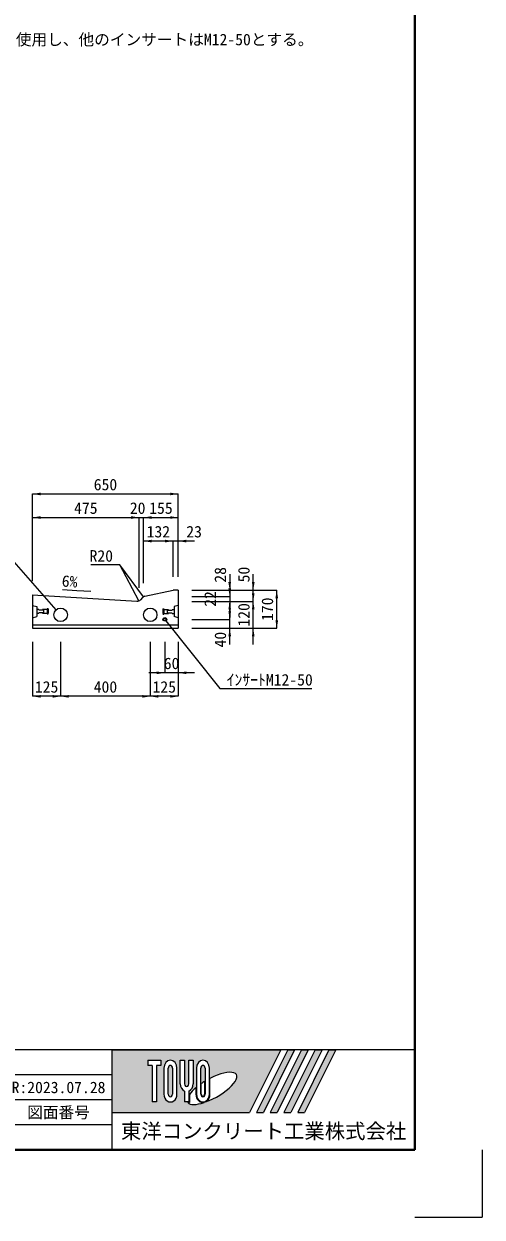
# Model space of a CAD drawing. Units: millimetres at full size. Extents: x 15766 to 83153, y 33859 to 66135.
# Drawn here: x 32668 to 34713, y 52811 to 58131 of the extents above; entities that cross this region are included whole.
import ezdxf
from ezdxf.enums import TextEntityAlignment as Align

# ---------------------------------------------------------------- set-up
doc = ezdxf.new("R2010")
doc.units = ezdxf.units.MM
doc.header["$LTSCALE"] = 28
doc.linetypes.add('USER2', pattern=[1.35, 0.75, -0.6])
for name, color, linetype, lineweight in [('Defpoints_3', 7, 'Continuous', 13), ('インサート', 3, 'USER2', 5), ('図枠', 7, 'Continuous', 5), ('寸法線', 7, 'Continuous', 13), ('引出線', 4, 'Continuous', 13), ('文字', 7, 'Continuous', 13), ('本体', 2, 'Continuous', 13)]:
    doc.layers.add(name, color=color, linetype=linetype, lineweight=lineweight)
doc.styles.add('ＭＳ ゴシック', font='')
doc.styles.get('ＭＳ ゴシック').set_extended_font_data('MS Gothic')

# ---------------------------------------------------------------- blocks, each defined once
blk = doc.blocks.new('filled_arrow')
at = {"color": 0, "linetype": 'Continuous', "lineweight": -2}
blk.add_solid([(7.5, 1.25), (0, 0), (7.5, -1.25)], dxfattribs=at)

msp = doc.modelspace()

# ---------------------------------------------------------------- hatches: boundary and pattern name
at = {"layer": '図枠'}
h = msp.add_hatch(color=256, dxfattribs=at)
h.paths.add_polyline_path([(33062.98, 53556.23), (33062.98, 53277.79), (33675.55, 53277.79), (33814.76, 53556.23)])
edge = h.paths.add_edge_path(flags=16)
edge.add_ellipse((33507.74, 53384.83), major_axis=(109.09, 61.06), ratio=0.3471473, start_angle=-144.31122, end_angle=72.1899, ccw=False)
edge.add_ellipse((33467.34, 53358.47), major_axis=(0, 37.12), ratio=0.8463542, start_angle=-160.70346, end_angle=-90)
edge.add_line((33498.76, 53358.47), (33498.76, 53429.24))
edge = h.paths.add_edge_path(flags=16)
edge.add_ellipse((33467.34, 53475.55), major_axis=(0, 34.27), ratio=0.8463542, start_angle=-90, end_angle=90, ccw=False)
edge.add_line((33496.34, 53475.55), (33496.34, 53358.47))
edge.add_ellipse((33467.34, 53358.47), major_axis=(0, 34.27), ratio=0.8463542, start_angle=90, end_angle=-90, ccw=False)
edge.add_line((33438.34, 53358.47), (33438.34, 53475.55))
edge = h.paths.add_edge_path(flags=16)
edge.add_line((33477.01, 53475.55), (33477.01, 53358.47))
edge.add_ellipse((33467.34, 53358.47), major_axis=(0, 11.42), ratio=0.8463542, start_angle=90, end_angle=-90, ccw=False)
edge.add_line((33457.67, 53358.47), (33457.67, 53475.55))
edge.add_ellipse((33467.34, 53475.55), major_axis=(0, 11.42), ratio=0.8463542, start_angle=-90, end_angle=90, ccw=False)
edge = h.paths.add_edge_path(flags=16)
edge.add_line((33474.59, 53415.71), (33474.59, 53358.47))
edge.add_ellipse((33467.34, 53358.47), major_axis=(0, 8.57), ratio=0.8463542, start_angle=90, end_angle=-90, ccw=False)
edge.add_line((33460.09, 53358.47), (33460.09, 53406.33))
edge.add_ellipse((33507.74, 53384.83), major_axis=(109.09, 61.06), ratio=0.3471473, start_angle=107.79174, end_angle=126.47132, ccw=False)
edge = h.paths.add_edge_path(flags=16)
edge.add_line((33423.83, 53509.82), (33423.83, 53404.87))
edge.add_ellipse((33394.83, 53404.87), major_axis=(0, 34.27), ratio=0.8463542, start_angle=-163.34117, end_angle=-90, ccw=False)
edge.add_line((33404.5, 53372.56), (33404.5, 53324.2))
edge.add_line((33404.5, 53324.2), (33385.16, 53324.2))
edge.add_line((33385.16, 53324.2), (33385.16, 53372.56))
edge.add_ellipse((33394.83, 53404.87), major_axis=(0, 34.27), ratio=0.8463542, start_angle=90, end_angle=163.34117, ccw=False)
edge.add_line((33365.83, 53404.87), (33365.83, 53509.82))
edge.add_line((33365.83, 53509.82), (33385.16, 53509.82))
edge.add_line((33385.16, 53509.82), (33385.16, 53404.87))
edge.add_ellipse((33394.83, 53404.87), major_axis=(0, 11.42), ratio=0.8463542, start_angle=90, end_angle=-90)
edge.add_line((33404.5, 53404.87), (33404.5, 53509.82))
edge.add_line((33404.5, 53509.82), (33423.83, 53509.82))
edge = h.paths.add_edge_path(flags=16)
edge.add_line((33435.92, 53388.02), (33435.92, 53358.47))
edge.add_ellipse((33467.34, 53358.47), major_axis=(0, 37.12), ratio=0.8463542, start_angle=90, end_angle=-171.54427)
edge.add_ellipse((33507.74, 53384.83), major_axis=(109.09, 61.06), ratio=0.3471473, start_angle=-178.64954, end_angle=-148.29244, ccw=False)
edge.add_line((33400.33, 53321.34), (33406.92, 53321.34))
edge.add_line((33406.92, 53321.34), (33406.92, 53357.54))
edge.add_ellipse((33507.74, 53384.83), major_axis=(109.09, 61.06), ratio=0.3471473, start_angle=148.21912, end_angle=165.90812, ccw=False)
edge = h.paths.add_edge_path(flags=16)
edge.add_ellipse((33322.32, 53475.55), major_axis=(0, 34.27), ratio=0.8463542, start_angle=-90, end_angle=90, ccw=False)
edge.add_line((33351.32, 53475.55), (33351.32, 53358.47))
edge.add_ellipse((33322.32, 53358.47), major_axis=(0, 34.27), ratio=0.8463542, start_angle=90, end_angle=-90, ccw=False)
edge.add_line((33293.32, 53358.47), (33293.32, 53475.55))
edge = h.paths.add_edge_path(flags=16)
edge.add_line((33331.99, 53475.55), (33331.99, 53358.47))
edge.add_ellipse((33322.32, 53358.47), major_axis=(0, 11.42), ratio=0.8463542, start_angle=90, end_angle=-90, ccw=False)
edge.add_line((33312.65, 53358.47), (33312.65, 53475.55))
edge.add_ellipse((33322.32, 53475.55), major_axis=(0, 11.42), ratio=0.8463542, start_angle=-90, end_angle=90, ccw=False)
h.paths.add_polyline_path([(33278.81, 53509.82), (33278.81, 53486.98), (33259.48, 53486.98), (33259.48, 53324.2), (33240.14, 53324.2), (33240.14, 53486.98), (33220.81, 53486.98), (33220.81, 53509.82)], flags=16)
for points in [[(33706.17, 53277.79), (33736.8, 53277.79), (33876.02, 53556.23), (33845.39, 53556.23)], [(33937.28, 53556.23), (33906.65, 53556.23), (33767.43, 53277.79), (33798.06, 53277.79)], [(33998.53, 53556.23), (33967.9, 53556.23), (33828.69, 53277.79), (33859.31, 53277.79)], [(34059.79, 53556.23), (34029.16, 53556.23), (33889.94, 53277.79), (33920.57, 53277.79)]]:
    msp.add_hatch(color=256, dxfattribs=at).paths.add_polyline_path(points)
at = {"layer": '引出線'}
msp.add_hatch(color=256, dxfattribs=at).paths.add_polyline_path([(33202.71, 55576.67), (33202.15, 55577.75), (33201.83, 55577.51)])

# ---------------------------------------------------------------- linework, layer by layer
at = {"layer": 'Defpoints_3'}
for p in [(34712.98, 53110.73), (34412.98, 52810.73)]:
    msp.add_line(p, (34712.98, 52810.73), dxfattribs=at)
at = {"layer": 'インサート'}
for p, q in [((32772.3, 55519.13), (32726.3, 55519.13)), ((32726.3, 55519.13), (32726.3, 55502.63)), ((32756.3, 55516.88), (32726.3, 55516.88)), ((32756.3, 55504.88), (32726.3, 55504.88)), ((32772.3, 55502.63), (32726.3, 55502.63)), ((32756.3, 55516.88), (32756.3, 55504.88)), ((32776.3, 55522.88), (32772.3, 55522.88)), ((32772.3, 55522.88), (32772.3, 55498.88)), ((32776.3, 55498.88), (32772.3, 55498.88)), ((32776.3, 55522.88), (32776.3, 55498.88)), ((33288.3, 55522.88), (33292.3, 55522.88)), ((33288.3, 55522.88), (33288.3, 55498.88)), ((33288.3, 55498.88), (33292.3, 55498.88)), ((33292.3, 55522.88), (33292.3, 55498.88)), ((33292.3, 55519.13), (33338.3, 55519.13)), ((33292.3, 55502.63), (33338.3, 55502.63)), ((33308.3, 55516.88), (33338.3, 55516.88)), ((33308.3, 55516.88), (33308.3, 55504.88)), ((33308.3, 55504.88), (33338.3, 55504.88)), ((33338.3, 55519.13), (33338.3, 55502.63))]:
    msp.add_line(p, q, dxfattribs=at)
at = {"layer": 'インサート', "linetype": 'Continuous'}
for radius in [8.25, 6]:
    msp.add_circle((33297.3, 55475.88), radius, dxfattribs=at)
at = {"layer": '図枠', "lineweight": 40}
for p in [(34412.98, 61420.73), (29012.98, 53110.73)]:
    msp.add_line(p, (34412.98, 53110.73), dxfattribs=at)
at = {"layer": '図枠', "lineweight": 13}
for p, q in [((34412.98, 53556.23), (29012.98, 53556.23)), ((33062.98, 53110.73), (33062.98, 53556.23)), ((33062.98, 53444.85), (31712.98, 53444.85)), ((33062.98, 53333.48), (29012.98, 53333.48)), ((33062.98, 53222.1), (31712.98, 53222.1))]:
    msp.add_line(p, q, dxfattribs=at)
at = {"layer": '図枠'}
for p, q in [((33062.98, 53556.23), (33814.76, 53556.23)), ((33814.76, 53556.23), (33675.55, 53277.79)), ((33845.39, 53556.23), (33706.17, 53277.79)), ((33876.02, 53556.23), (33736.8, 53277.79)), ((33906.65, 53556.23), (33767.43, 53277.79)), ((33937.28, 53556.23), (33798.06, 53277.79)), ((33967.9, 53556.23), (33828.69, 53277.79)), ((33845.39, 53556.23), (33876.02, 53556.23)), ((33998.53, 53556.23), (33859.31, 53277.79)), ((34029.16, 53556.23), (33889.94, 53277.79)), ((33906.65, 53556.23), (33937.28, 53556.23)), ((34059.79, 53556.23), (33920.57, 53277.79)), ((33967.9, 53556.23), (33998.53, 53556.23)), ((34029.16, 53556.23), (34059.79, 53556.23)), ((33220.81, 53509.82), (33220.81, 53486.98)), ((33220.81, 53509.82), (33278.81, 53509.82)), ((33240.14, 53486.98), (33220.81, 53486.98)), ((33240.14, 53486.98), (33240.14, 53324.2)), ((33259.48, 53486.98), (33259.48, 53324.2)), ((33278.81, 53486.98), (33259.48, 53486.98)), ((33278.81, 53509.82), (33278.81, 53486.98)), ((33293.32, 53475.55), (33293.32, 53358.47)), ((33312.65, 53358.47), (33312.65, 53475.55)), ((33331.99, 53475.55), (33331.99, 53358.47)), ((33351.32, 53358.47), (33351.32, 53475.55)), ((33365.83, 53509.82), (33385.16, 53509.82)), ((33365.83, 53404.87), (33365.83, 53509.82)), ((33385.16, 53509.82), (33385.16, 53404.87)), ((33404.5, 53509.82), (33423.83, 53509.82)), ((33404.5, 53404.87), (33404.5, 53509.82)), ((33423.83, 53509.82), (33423.83, 53404.87)), ((33438.34, 53475.55), (33438.34, 53358.47)), ((33457.67, 53358.47), (33457.67, 53475.55)), ((33477.01, 53475.55), (33477.01, 53358.47)), ((33496.34, 53358.47), (33496.34, 53475.55)), ((33474.59, 53415.71), (33474.59, 53358.47)), ((33498.76, 53358.47), (33498.76, 53429.24)), ((33385.16, 53372.56), (33385.16, 53324.2)), ((33404.5, 53372.56), (33404.5, 53324.2)), ((33435.92, 53388.02), (33435.92, 53358.47)), ((33460.09, 53358.47), (33460.09, 53406.33)), ((33259.48, 53324.2), (33240.14, 53324.2)), ((33404.5, 53324.2), (33385.16, 53324.2)), ((33400.33, 53321.34), (33406.92, 53321.34)), ((33406.92, 53357.54), (33406.92, 53321.34)), ((33062.98, 53277.79), (33675.55, 53277.79)), ((33706.17, 53277.79), (33736.8, 53277.79)), ((33767.43, 53277.79), (33798.06, 53277.79)), ((33828.69, 53277.79), (33859.31, 53277.79)), ((33889.94, 53277.79), (33920.57, 53277.79))]:
    msp.add_line(p, q, dxfattribs=at)
for centre, major_axis, ratio, start_param, end_param in [((33322.32, 53475.55), (0, 34.27), 0.846354, 4.712389, 7.8539816), ((33322.32, 53475.55), (0, 11.42), 0.846354, 4.712389, 7.8539816), ((33467.34, 53475.55), (0, 34.27), 0.846354, 4.712389, 7.8539816), ((33467.34, 53475.55), (0, 11.42), 0.846354, 4.712389, 7.8539816), ((33507.74, 53384.83), (109.09, 61.06), 0.347147, 1.6817405, 1.8219833), ((33507.74, 53384.83), (109.09, 61.06), 0.347147, 4.2621853, 7.7429163), ((33394.83, 53404.87), (0, 34.27), 0.846354, 1.5707963, 2.8017557), ((33394.83, 53404.87), (0, 11.42), 0.846354, 1.5707963, 4.712389), ((33394.83, 53404.87), (0, 34.27), 0.846354, 3.4814296, 4.712389), ((33507.74, 53384.83), (109.09, 61.06), 0.347147, 2.0815197, 2.5155126), ((33322.32, 53358.47), (0, 34.27), 0.846354, 1.5707963, 4.712389), ((33322.32, 53358.47), (0, 11.42), 0.846354, 1.5707963, 4.712389), ((33507.74, 53384.83), (109.09, 61.06), 0.347147, 3.2093975, 4.2004451), ((33467.34, 53358.47), (0, 37.12), 0.846354, 1.5707963, 3.3154679), ((33467.34, 53358.47), (0, 34.27), 0.846354, 1.5707963, 4.712389), ((33467.34, 53358.47), (0, 11.42), 0.846354, 1.5707963, 4.712389), ((33467.34, 53358.47), (0, 8.57), 0.846354, 1.5707963, 4.712389), ((33467.34, 53358.47), (0, 37.12), 0.846354, 3.5338438, 4.712389)]:
    msp.add_ellipse(centre, major_axis=major_axis, ratio=ratio, start_param=start_param, end_param=end_param, dxfattribs=at)
at = {"layer": '寸法線'}
for p, q in [((32707.3, 56034.87), (33357.3, 56034.87)), ((32707.3, 55645.88), (32707.3, 56034.87)), ((33357.3, 55665.88), (33357.3, 56034.87)), ((32707.3, 55929.87), (33182.36, 55929.87)), ((32707.3, 55645.88), (32707.3, 55929.87)), ((33110.36, 55929.87), (33274.56, 55929.87)), ((33182.36, 55616.49), (33182.36, 55929.87)), ((33182.36, 55616.49), (33182.36, 55929.87)), ((33202.56, 55637.65), (33202.56, 55929.87)), ((33202.56, 55929.87), (33357.3, 55929.87)), ((33202.56, 55637.65), (33202.56, 55929.87)), ((33357.3, 55665.88), (33357.3, 55929.87)), ((33334.3, 55824.87), (33202.56, 55824.87)), ((33202.56, 55637.65), (33202.56, 55824.87)), ((33429.3, 55824.87), (33262.3, 55824.87)), ((33334.3, 55665.88), (33334.3, 55824.87)), ((33334.3, 55665.88), (33334.3, 55824.87)), ((33357.3, 55665.88), (33357.3, 55824.87)), ((33586.67, 55677.88), (33586.67, 55505.65)), ((33586.67, 55649.65), (33586.67, 55483.88)), ((33691.67, 55483.88), (33691.67, 55677.88)), ((33417.3, 55605.88), (33691.67, 55605.88)), ((33417.3, 55605.88), (33796.67, 55605.88)), ((33417.3, 55605.88), (33586.67, 55605.88)), ((33691.67, 55363.88), (33691.67, 55627.88)), ((33796.67, 55435.88), (33796.67, 55605.88)), ((33417.3, 55577.65), (33586.67, 55577.65)), ((33417.3, 55577.65), (33586.67, 55577.65)), ((33417.3, 55555.88), (33691.67, 55555.88)), ((33417.3, 55555.88), (33691.67, 55555.88)), ((33417.3, 55555.88), (33586.67, 55555.88)), ((33586.67, 55363.88), (33586.67, 55547.88)), ((33417.3, 55475.88), (33586.67, 55475.88)), ((33417.3, 55435.88), (33586.67, 55435.88)), ((33417.3, 55435.88), (33691.67, 55435.88)), ((33417.3, 55435.88), (33796.67, 55435.88)), ((32707.3, 55375.88), (32707.3, 55132.68)), ((32832.3, 55375.88), (32832.3, 55132.68)), ((32832.3, 55375.88), (32832.3, 55132.68)), ((33232.3, 55375.88), (33232.3, 55132.68)), ((33232.3, 55375.88), (33232.3, 55132.68)), ((33297.3, 55375.88), (33297.3, 55237.68)), ((33357.3, 55375.88), (33357.3, 55237.68)), ((33357.3, 55375.88), (33357.3, 55132.68)), ((33429.3, 55237.68), (33225.3, 55237.68)), ((32832.3, 55132.68), (32707.3, 55132.68)), ((33232.3, 55132.68), (32832.3, 55132.68)), ((33357.3, 55132.68), (33232.3, 55132.68))]:
    msp.add_line(p, q, dxfattribs=at)
at = {"layer": '引出線'}
msp.add_line((33202.71, 55576.67), (33096.19, 55719.56), dxfattribs=at)
for points in [[(32812.54, 55518.45), (32624.88, 55732.82), (32192.21, 55732.82)], [(33181.61, 55558.41), (33096.19, 55719.56), (32966.96, 55719.56)], [(32967.64, 55599.36), (32905.08, 55603.23), (32841.06, 55607.19)], [(33302.44, 55469.42), (33543.18, 55167.28), (33952.83, 55167.28)]]:
    msp.add_lwpolyline(points, dxfattribs=at)
msp.add_lwpolyline([(33202.71, 55576.67), (33202.15, 55577.75), (33201.83, 55577.51)], close=True, dxfattribs=at)
at = {"layer": '本体'}
for p, q in [((33208.56, 55578.93), (33334.3, 55605.88)), ((33357.3, 55605.88), (33334.3, 55605.88)), ((33357.3, 55605.88), (33357.3, 55435.88)), ((32707.3, 55585.88), (32707.3, 55435.88)), ((32707.3, 55585.88), (33173.08, 55557.07)), ((33197.85, 55572.71), (33188.79, 55563.22)), ((32707.3, 55435.88), (33357.3, 55435.88))]:
    msp.add_line(p, q, dxfattribs=at)
at = {"layer": '本体', "lineweight": 9}
for p, q in [((32707.3, 55538.38), (32726.3, 55533.38)), ((32707.3, 55483.38), (32726.3, 55488.38)), ((32726.3, 55533.38), (32726.3, 55488.38)), ((33357.3, 55538.38), (33338.3, 55533.38)), ((33338.3, 55533.38), (33338.3, 55488.38)), ((33357.3, 55483.38), (33338.3, 55488.38))]:
    msp.add_line(p, q, dxfattribs=at)
at = {"layer": '本体', "lineweight": 5}
msp.add_line((32707.3, 55450.88), (33357.3, 55450.88), dxfattribs=at)
at = {"layer": '本体', "lineweight": 9}
for centre in [(32832.3, 55495.88), (33232.3, 55495.88)]:
    msp.add_circle(centre, 30, dxfattribs=at)
at = {"layer": '本体'}
for centre, start, end in [((33174.32, 55577.03), 266.46044, 316.33228), ((33212.75, 55559.38), 102.09476, 138.19208)]:
    msp.add_arc(centre, 20, start, end, dxfattribs=at)

# ---------------------------------------------------------------- block references
at = {"layer": '寸法線', "xscale": 4.8, "yscale": 4.8}
for p in [(32707.3, 56034.87), (32707.3, 55929.87), (33202.56, 55929.87), (33202.56, 55929.87), (33202.56, 55824.87), (33357.3, 55824.87), (33357.3, 55237.68), (32707.3, 55132.68), (32832.3, 55132.68), (33232.3, 55132.68)]:
    msp.add_blockref('filled_arrow', p, dxfattribs=at)
for p, rotation in [((33357.3, 56034.87), 180), ((33182.36, 55929.87), 180), ((33182.36, 55929.87), 180), ((33357.3, 55929.87), 180), ((33334.3, 55824.87), 180), ((33334.3, 55824.87), 180), ((33586.67, 55605.88), 90), ((33586.67, 55577.65), 90), ((33586.67, 55577.65), 90), ((33691.67, 55605.88), 90), ((33796.67, 55605.88), 270), ((33586.67, 55555.88), 270), ((33691.67, 55555.88), 90), ((33691.67, 55555.88), 270), ((33586.67, 55475.88), 90), ((33586.67, 55435.88), 270), ((33691.67, 55435.88), 270), ((33796.67, 55435.88), 90), ((33297.3, 55237.68), 180), ((32832.3, 55132.68), 180), ((33232.3, 55132.68), 180), ((33357.3, 55132.68), 180)]:
    msp.add_blockref('filled_arrow', p, dxfattribs=dict(at, rotation=rotation))
at = {"layer": '引出線'}
for p, xscale, yscale, rotation in [((32967.64, 55599.36), 0.133, 0.133, 176.5), ((33181.61, 55558.41), 0.16, 0.16, 117.9), ((32812.54, 55518.45), 0.16, 0.16, 131.2), ((33302.44, 55469.42), 0.16, 0.16, 308.5)]:
    msp.add_blockref('filled_arrow', p, dxfattribs=dict(at, xscale=xscale, yscale=yscale, rotation=rotation))

# ---------------------------------------------------------------- texts
at = {"layer": '図枠', "style": 'ＭＳ ゴシック'}
for s, height, p in [('R:2023.07.28', 51.27, (32822.98, 53389.17)), ('図面番号', 51.27, (32822.98, 53277.79)), ('東洋コンクリート工業株式会社', 66.65, (33737.98, 53194.26))]:
    msp.add_text(s, height=height, dxfattribs=at).set_placement(p, align=Align.MIDDLE_CENTER)
at = {"layer": '寸法線', "style": 'ＭＳ ゴシック'}
for s, p in [('650', (33032.3, 56076.87)), ('475', (32944.83, 55971.87)), ('20', (33175.94, 55971.87)), ('155', (33279.93, 55971.87)), ('132', (33268.43, 55866.87)), ('23', (33427.96, 55866.87)), ('60', (33327.3, 55279.68)), ('125', (32769.8, 55174.68)), ('400', (33032.3, 55174.68)), ('125', (33294.8, 55174.68))]:
    msp.add_text(s, height=51.27, dxfattribs=at).set_placement(p, align=Align.MIDDLE_CENTER)
for s, p in [('28', (33544.67, 55674.22)), ('50', (33649.67, 55675.61)), ('22', (33499.67, 55566.76)), ('120', (33649.67, 55495.88)), ('170', (33754.67, 55520.88)), ('40', (33544.67, 55385.41))]:
    msp.add_text(s, height=51.27, rotation=90, dxfattribs=at).set_placement(p, align=Align.MIDDLE_CENTER)
at = {"layer": '引出線', "style": 'ＭＳ ゴシック'}
msp.add_text('R20', height=51.27, dxfattribs=at).set_placement((33066.19, 55784.36), align=Align.TOP_RIGHT)
msp.add_text('6%', height=51.27, rotation=356.46, dxfattribs=at).set_placement((32909.15, 55669), align=Align.TOP_RIGHT)
msp.add_text('ｲﾝｻｰﾄM12-50', height=51.27, dxfattribs=at).set_placement((33573.18, 55232.08), align=Align.TOP_LEFT)
at = {"layer": '文字', "style": 'ＭＳ ゴシック'}
msp.add_text('(注) 隅部インサートのみM12-30を使用し、他のインサートはM12-50とする。', height=51.27, dxfattribs=at).set_placement((31549.22, 58019.91), align=Align.BOTTOM_LEFT)

doc.saveas('drawing.dxf')
